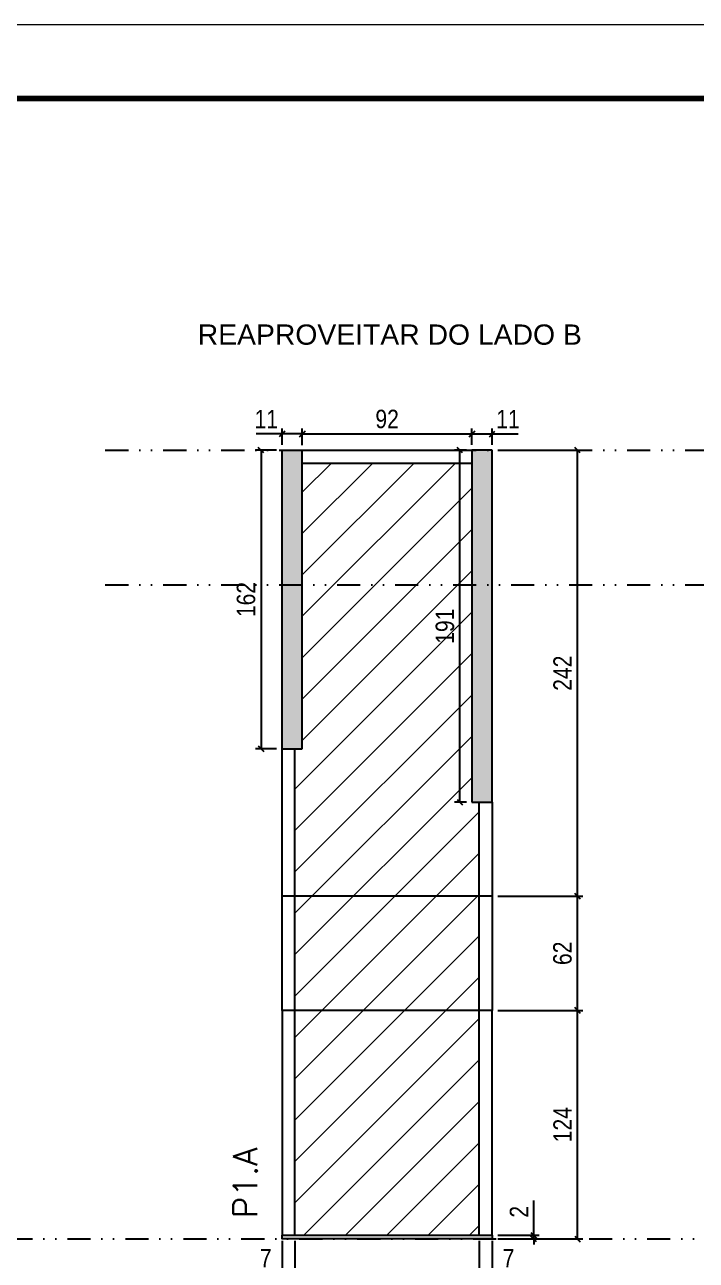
# Model space of a CAD drawing. Extents: x 13770 to 23315, y 867 to 16997.
# Drawn here: x 16351 to 16715, y 15029 to 15700 of the extents above; entities that cross this region are included whole.
import ezdxf
from ezdxf.enums import TextEntityAlignment as Align

# ---------------------------------------------------------------- set-up
doc = ezdxf.new("R2010")
doc.units = 0
for name, pattern in [('DASHED', [0.75, 0.5, -0.25]), ('DIVIDE2', [0.625, 0.25, -0.125, 0, -0.125, 0, -0.125]), ('HIDDEN', [0.375, 0.25, -0.125])]:
    doc.linetypes.add(name, pattern=pattern)
for name, color, linetype in [('COTA', 241, 'Continuous'), ('Nível', 160, 'Continuous'), ('Painéis', 200, 'Continuous'), ('SARR_2.2x7', 40, 'Continuous'), ('Sarrafo de Pressão', 42, 'HIDDEN'), ('TEXTO_GERAL', 7, 'Continuous')]:
    doc.layers.add(name, color=color, linetype=linetype)
for name, color, linetype, lineweight in [('Folhas', 255, 'Continuous', 9), ('Hachura', 251, 'Continuous', 9), ('SARRAFO DE PRESSAO', 251, 'DASHED', 9), ('Texto Seção', 7, 'Continuous', 15)]:
    doc.layers.add(name, color=color, linetype=linetype, lineweight=lineweight)
doc.styles.add('ARIAL', font='arial.ttf')
doc.styles.add('COTA TECNICA', font='techl___.ttf', dxfattribs={"height": 10})
doc.styles.add('COTA TECNICA-50', font='techl___.ttf', dxfattribs={"height": 10})
doc.styles.add('REGUA-120', font='ROMANS.shx', dxfattribs={"height": 15})
doc.dimstyles.new('COTA PAINEL-50', dxfattribs={"dimtxt": 10, "dimasz": 3, "dimexe": 3, "dimexo": 3, "dimgap": 3, "dimtad": 1, "dimdec": 1, "dimzin": 12, "dimdsep": 46, "dimtxsty": 'COTA TECNICA-50', "dimblk1": 'OBLIQUE', "dimblk2": 'OBLIQUE', "dimsah": 1, "dimcen": 0.9, "dimclrd": 4, "dimclre": 4, "dimclrt": 240, "dimadec": 1, "dimazin": 3, "dimtfac": 1, "dimtdec": 1, "dimtmove": 0, "dimatfit": 3, "dimfxl": 1, "dimtolj": 1, "dimtzin": 12, "dimarcsym": 0})
doc.dimstyles.new('PAINEL', dxfattribs={"dimtxt": 10, "dimasz": 3, "dimexe": 3, "dimexo": 3, "dimgap": 3, "dimtad": 1, "dimdec": 1, "dimzin": 12, "dimdsep": 46, "dimtxsty": 'COTA TECNICA', "dimblk1": 'OBLIQUE', "dimblk2": 'OBLIQUE', "dimsah": 1, "dimcen": 0.9, "dimclrd": 4, "dimclre": 4, "dimclrt": 240, "dimadec": 1, "dimazin": 3, "dimtfac": 1, "dimtdec": 1, "dimtmove": 0, "dimatfit": 3, "dimfxl": 1, "dimtolj": 1, "dimtzin": 12, "dimarcsym": 0})

# ---------------------------------------------------------------- blocks, each defined once
blk = doc.blocks.new('9999999999')
at = {"layer": 'Folhas'}
blk.add_lwpolyline([(98138.98, 34190.21), (99623.98, 34190.21), (99623.98, 35240.21), (98138.98, 35240.21)], close=True, dxfattribs=at)
at = {"layer": 'Folhas', "color": 30, "const_width": 3}
blk.add_lwpolyline([(98213.98, 34230.21), (99583.98, 34230.21), (99583.98, 35200.21), (98213.98, 35200.21)], close=True, dxfattribs=at)
blk = doc.blocks.new('_Oblique')
at = {"color": 0, "linetype": 'ByBlock', "lineweight": -2}
blk.add_line((-0.5, -0.5), (0.5, 0.5), dxfattribs=at)
blk = doc.blocks.new('*D42')
at = {"layer": 'COTA', "color": 4, "lineweight": -2, "transparency": 16777216}
for p, q in [((16490.43, 15040.03), (16490.43, 14985.85)), ((16604.43, 15040.03), (16604.43, 14985.85)), ((16490.43, 14988.85), (16604.43, 14988.85))]:
    blk.add_line(p, q, dxfattribs=at)
at = {"layer": 'Defpoints', "color": 0, "transparency": 16777216}
for p in [(16490.43, 15043.03), (16604.43, 15043.03), (16604.43, 14988.85)]:
    blk.add_point(p, dxfattribs=at)
at = {"layer": 'COTA', "color": 4, "lineweight": -2, "transparency": 16777216, "xscale": 3, "yscale": 3, "zscale": 3, "rotation": 180}
blk.add_blockref('_Oblique', (16490.43, 14988.85), dxfattribs=at)
at = {"layer": 'COTA', "color": 4, "lineweight": -2, "transparency": 16777216, "xscale": 3, "yscale": 3, "zscale": 3}
blk.add_blockref('_Oblique', (16604.43, 14988.85), dxfattribs=at)
at = {"layer": 'COTA', "color": 240, "transparency": 16777216, "insert": (16547.43, 14996.93), "char_height": 10, "attachment_point": 5, "style": 'COTA TECNICA'}
blk.add_mtext('\\A1;114', dxfattribs=at)
blk = doc.blocks.new('*D43')
at = {"layer": 'COTA', "color": 4, "lineweight": -2, "transparency": 16777216}
for p, q in [((16607.43, 15165.03), (16653.67, 15165.03)), ((16650.67, 15041.03), (16650.67, 15165.03)), ((16607.43, 15041.03), (16653.67, 15041.03))]:
    blk.add_line(p, q, dxfattribs=at)
at = {"layer": 'Defpoints', "color": 0, "transparency": 16777216}
for p in [(16604.43, 15165.03), (16650.67, 15165.03), (16604.43, 15041.03)]:
    blk.add_point(p, dxfattribs=at)
at = {"layer": 'COTA', "color": 4, "lineweight": -2, "transparency": 16777216, "xscale": 3, "yscale": 3, "zscale": 3}
for p, rotation in [((16650.67, 15165.03), 90), ((16650.67, 15041.03), 270)]:
    blk.add_blockref('_Oblique', p, dxfattribs=dict(at, rotation=rotation))
at = {"layer": 'COTA', "color": 240, "transparency": 16777216, "insert": (16642.6, 15103.03), "char_height": 10, "attachment_point": 5, "rotation": 90, "style": 'COTA TECNICA-50'}
blk.add_mtext('\\A1;124', dxfattribs=at)
blk = doc.blocks.new('*D44')
at = {"layer": 'COTA', "color": 4, "lineweight": -2, "transparency": 16777216}
for p, q in [((16626.96, 15043.03), (16626.96, 15061.83)), ((16607.43, 15043.03), (16629.96, 15043.03)), ((16607.43, 15041.03), (16629.96, 15041.03)), ((16626.96, 15041.03), (16626.96, 15043.03)), ((16626.96, 15041.03), (16626.96, 15038.03))]:
    blk.add_line(p, q, dxfattribs=at)
at = {"layer": 'Defpoints', "color": 0, "transparency": 16777216}
for p in [(16604.43, 15043.03), (16604.43, 15041.03), (16626.96, 15041.03)]:
    blk.add_point(p, dxfattribs=at)
at = {"layer": 'COTA', "color": 4, "lineweight": -2, "transparency": 16777216, "xscale": 3, "yscale": 3, "zscale": 3}
for p, rotation in [((16626.96, 15043.03), 270), ((16626.96, 15041.03), 90)]:
    blk.add_blockref('_Oblique', p, dxfattribs=dict(at, rotation=rotation))
at = {"layer": 'COTA', "color": 240, "transparency": 16777216, "insert": (16618.96, 15055.77), "char_height": 10, "attachment_point": 5, "rotation": 90, "style": 'COTA TECNICA-50'}
blk.add_mtext('\\A1;2', dxfattribs=at)
blk = doc.blocks.new('*D45')
at = {"layer": 'COTA', "color": 4, "lineweight": -2, "transparency": 16777216}
for p, q in [((16497.43, 15040.03), (16497.43, 15019.52)), ((16490.43, 15038.03), (16490.43, 15019.52)), ((16490.43, 15022.52), (16475.7, 15022.52)), ((16497.43, 15022.52), (16490.43, 15022.52))]:
    blk.add_line(p, q, dxfattribs=at)
at = {"layer": 'Defpoints', "color": 0, "transparency": 16777216}
for p in [(16490.43, 15041.03), (16497.43, 15043.03), (16490.43, 15022.52)]:
    blk.add_point(p, dxfattribs=at)
at = {"layer": 'COTA', "color": 4, "lineweight": -2, "transparency": 16777216, "xscale": 3, "yscale": 3, "zscale": 3, "rotation": 180}
blk.add_blockref('_Oblique', (16490.43, 15022.52), dxfattribs=at)
at = {"layer": 'COTA', "color": 4, "lineweight": -2, "transparency": 16777216, "xscale": 3, "yscale": 3, "zscale": 3}
blk.add_blockref('_Oblique', (16497.43, 15022.52), dxfattribs=at)
at = {"layer": 'COTA', "color": 240, "transparency": 16777216, "insert": (16481.57, 15030.59), "char_height": 10, "attachment_point": 5, "style": 'COTA TECNICA-50'}
blk.add_mtext('\\A1;7', dxfattribs=at)
blk = doc.blocks.new('*D46')
at = {"layer": 'COTA', "color": 4, "lineweight": -2, "transparency": 16777216}
for p, q in [((16597.43, 15040.03), (16597.43, 15019.52)), ((16604.43, 15038.03), (16604.43, 15019.52)), ((16597.43, 15022.52), (16604.43, 15022.52)), ((16604.43, 15022.52), (16619.16, 15022.52))]:
    blk.add_line(p, q, dxfattribs=at)
at = {"layer": 'Defpoints', "color": 0, "transparency": 16777216}
for p in [(16597.43, 15043.03), (16604.43, 15041.03), (16604.43, 15022.52)]:
    blk.add_point(p, dxfattribs=at)
at = {"layer": 'COTA', "color": 4, "lineweight": -2, "transparency": 16777216, "xscale": 3, "yscale": 3, "zscale": 3, "rotation": 180}
blk.add_blockref('_Oblique', (16597.43, 15022.52), dxfattribs=at)
at = {"layer": 'COTA', "color": 4, "lineweight": -2, "transparency": 16777216, "xscale": 3, "yscale": 3, "zscale": 3}
blk.add_blockref('_Oblique', (16604.43, 15022.52), dxfattribs=at)
at = {"layer": 'COTA', "color": 240, "transparency": 16777216, "insert": (16613.3, 15030.59), "char_height": 10, "attachment_point": 5, "style": 'COTA TECNICA-50'}
blk.add_mtext('\\A1;7', dxfattribs=at)
blk = doc.blocks.new('*D58')
at = {"layer": 'COTA', "color": 4, "lineweight": -2, "transparency": 16777216}
for p, q in [((16607.43, 15227.03), (16653.67, 15227.03)), ((16650.67, 15165.03), (16650.67, 15227.03)), ((16607.43, 15165.03), (16653.67, 15165.03))]:
    blk.add_line(p, q, dxfattribs=at)
at = {"layer": 'Defpoints', "color": 0, "transparency": 16777216}
for p in [(16604.43, 15227.03), (16650.67, 15227.03), (16604.43, 15165.03)]:
    blk.add_point(p, dxfattribs=at)
at = {"layer": 'COTA', "color": 4, "lineweight": -2, "transparency": 16777216, "xscale": 3, "yscale": 3, "zscale": 3}
for p, rotation in [((16650.67, 15227.03), 90), ((16650.67, 15165.03), 270)]:
    blk.add_blockref('_Oblique', p, dxfattribs=dict(at, rotation=rotation))
at = {"layer": 'COTA', "color": 240, "transparency": 16777216, "insert": (16642.57, 15196.03), "char_height": 10, "attachment_point": 5, "rotation": 90, "style": 'COTA TECNICA'}
blk.add_mtext('\\A1;62', dxfattribs=at)
blk = doc.blocks.new('*D59')
at = {"layer": 'COTA', "color": 4, "lineweight": -2, "transparency": 16777216}
for p, q in [((16607.43, 15469.03), (16653.67, 15469.03)), ((16650.67, 15227.03), (16650.67, 15469.03)), ((16607.43, 15227.03), (16653.67, 15227.03))]:
    blk.add_line(p, q, dxfattribs=at)
at = {"layer": 'Defpoints', "color": 0, "transparency": 16777216}
for p in [(16604.43, 15469.03), (16650.67, 15469.03), (16604.43, 15227.03)]:
    blk.add_point(p, dxfattribs=at)
at = {"layer": 'COTA', "color": 4, "lineweight": -2, "transparency": 16777216, "xscale": 3, "yscale": 3, "zscale": 3}
for p, rotation in [((16650.67, 15469.03), 90), ((16650.67, 15227.03), 270)]:
    blk.add_blockref('_Oblique', p, dxfattribs=dict(at, rotation=rotation))
at = {"layer": 'COTA', "color": 240, "transparency": 16777216, "insert": (16642.6, 15348.03), "char_height": 10, "attachment_point": 5, "rotation": 90, "style": 'COTA TECNICA'}
blk.add_mtext('\\A1;242', dxfattribs=at)
blk = doc.blocks.new('*D60')
at = {"layer": 'COTA', "color": 4, "lineweight": -2, "transparency": 16777216}
for p, q in [((16490.43, 15477.84), (16476.34, 15477.84)), ((16490.43, 15472.03), (16490.43, 15480.84)), ((16501.43, 15477.84), (16490.43, 15477.84)), ((16501.43, 15472.03), (16501.43, 15480.84))]:
    blk.add_line(p, q, dxfattribs=at)
at = {"layer": 'Defpoints', "color": 0, "transparency": 16777216}
for p in [(16490.43, 15477.84), (16490.43, 15469.03), (16501.43, 15469.03)]:
    blk.add_point(p, dxfattribs=at)
at = {"layer": 'COTA', "color": 4, "lineweight": -2, "transparency": 16777216, "xscale": 3, "yscale": 3, "zscale": 3, "rotation": 180}
blk.add_blockref('_Oblique', (16490.43, 15477.84), dxfattribs=at)
at = {"layer": 'COTA', "color": 4, "lineweight": -2, "transparency": 16777216, "xscale": 3, "yscale": 3, "zscale": 3}
blk.add_blockref('_Oblique', (16501.43, 15477.84), dxfattribs=at)
at = {"layer": 'COTA', "color": 240, "transparency": 16777216, "insert": (16481.89, 15485.9), "char_height": 10, "attachment_point": 5, "style": 'COTA TECNICA'}
blk.add_mtext('\\A1;11', dxfattribs=at)
blk = doc.blocks.new('*D61')
at = {"layer": 'COTA', "color": 4, "lineweight": -2, "transparency": 16777216}
for p, q in [((16501.43, 15471.73), (16501.43, 15480.84)), ((16501.43, 15477.84), (16593.43, 15477.84)), ((16593.43, 15472.03), (16593.43, 15480.84))]:
    blk.add_line(p, q, dxfattribs=at)
at = {"layer": 'Defpoints', "color": 0, "transparency": 16777216}
for p in [(16593.43, 15477.84), (16501.43, 15468.73), (16593.43, 15469.03)]:
    blk.add_point(p, dxfattribs=at)
at = {"layer": 'COTA', "color": 4, "lineweight": -2, "transparency": 16777216, "xscale": 3, "yscale": 3, "zscale": 3, "rotation": 180}
blk.add_blockref('_Oblique', (16501.43, 15477.84), dxfattribs=at)
at = {"layer": 'COTA', "color": 4, "lineweight": -2, "transparency": 16777216, "xscale": 3, "yscale": 3, "zscale": 3}
blk.add_blockref('_Oblique', (16593.43, 15477.84), dxfattribs=at)
at = {"layer": 'COTA', "color": 240, "transparency": 16777216, "insert": (16547.43, 15485.93), "char_height": 10, "attachment_point": 5, "style": 'COTA TECNICA'}
blk.add_mtext('\\A1;92', dxfattribs=at)
blk = doc.blocks.new('*D62')
at = {"layer": 'COTA', "color": 4, "lineweight": -2, "transparency": 16777216}
for p, q in [((16593.43, 15472.03), (16593.43, 15480.84)), ((16593.43, 15477.84), (16604.43, 15477.84)), ((16604.43, 15472.03), (16604.43, 15480.84)), ((16604.43, 15477.84), (16618.52, 15477.84))]:
    blk.add_line(p, q, dxfattribs=at)
at = {"layer": 'Defpoints', "color": 0, "transparency": 16777216}
for p in [(16604.43, 15477.84), (16593.43, 15469.03), (16604.43, 15469.03)]:
    blk.add_point(p, dxfattribs=at)
at = {"layer": 'COTA', "color": 4, "lineweight": -2, "transparency": 16777216, "xscale": 3, "yscale": 3, "zscale": 3, "rotation": 180}
blk.add_blockref('_Oblique', (16593.43, 15477.84), dxfattribs=at)
at = {"layer": 'COTA', "color": 4, "lineweight": -2, "transparency": 16777216, "xscale": 3, "yscale": 3, "zscale": 3}
blk.add_blockref('_Oblique', (16604.43, 15477.84), dxfattribs=at)
at = {"layer": 'COTA', "color": 240, "transparency": 16777216, "insert": (16612.97, 15485.9), "char_height": 10, "attachment_point": 5, "style": 'COTA TECNICA'}
blk.add_mtext('\\A1;11', dxfattribs=at)
blk = doc.blocks.new('*D63')
at = {"layer": 'COTA', "color": 4, "lineweight": -2, "transparency": 16777216}
for p, q in [((16487.43, 15469.03), (16476.03, 15469.03)), ((16479.03, 15469.03), (16479.03, 15307.03)), ((16487.43, 15307.03), (16476.03, 15307.03))]:
    blk.add_line(p, q, dxfattribs=at)
at = {"layer": 'Defpoints', "color": 0, "transparency": 16777216}
for p in [(16490.43, 15469.03), (16479.03, 15307.03), (16490.43, 15307.03)]:
    blk.add_point(p, dxfattribs=at)
at = {"layer": 'COTA', "color": 4, "lineweight": -2, "transparency": 16777216, "xscale": 3, "yscale": 3, "zscale": 3}
for p, rotation in [((16479.03, 15469.03), 90), ((16479.03, 15307.03), 270)]:
    blk.add_blockref('_Oblique', p, dxfattribs=dict(at, rotation=rotation))
at = {"layer": 'COTA', "color": 240, "transparency": 16777216, "insert": (16470.93, 15388.03), "char_height": 10, "attachment_point": 5, "rotation": 90, "style": 'COTA TECNICA'}
blk.add_mtext('\\A1;162', dxfattribs=at)
blk = doc.blocks.new('*D958')
at = {"layer": 'COTA', "color": 4, "lineweight": -2, "transparency": 16777216}
for p, q in [((16590.43, 15469.03), (16583.9, 15469.03)), ((16586.9, 15278.03), (16586.9, 15469.03)), ((16590.43, 15278.03), (16583.9, 15278.03))]:
    blk.add_line(p, q, dxfattribs=at)
at = {"layer": 'Defpoints', "color": 0, "transparency": 16777216}
for p in [(16586.9, 15469.03), (16593.43, 15469.03), (16593.43, 15278.03)]:
    blk.add_point(p, dxfattribs=at)
at = {"layer": 'COTA', "color": 4, "lineweight": -2, "transparency": 16777216, "xscale": 3, "yscale": 3, "zscale": 3}
for p, rotation in [((16586.9, 15469.03), 90), ((16586.9, 15278.03), 270)]:
    blk.add_blockref('_Oblique', p, dxfattribs=dict(at, rotation=rotation))
at = {"layer": 'COTA', "color": 240, "transparency": 16777216, "insert": (16578.81, 15373.53), "char_height": 10, "attachment_point": 5, "rotation": 90, "style": 'COTA TECNICA'}
blk.add_mtext('\\A1;191', dxfattribs=at)

msp = doc.modelspace()

# ---------------------------------------------------------------- hatches: boundary and pattern name
at = {"layer": 'COTA'}
h = msp.add_hatch(dxfattribs=at)
h.set_pattern_fill('AR-CONC', color=256, scale=0.03)
h.set_pattern_definition([(50, (-12.0434, 0), (5.4655401, -0.4781726), [0.5715, -6.2865]), (355, (-12.0434, 0), (-1.0573026, 5.7317054), [0.4572, -5.0292175]), (100.451445, (-11.588, -0.04), (4.4082374, 5.2535326), [0.4857003, -5.3427073]), (46.1842, (-12.0434, 1.524), (8.1323712, -1.2612698), [0.85725, -9.42975]), (96.635558, (-11.366, 1.419), (7.122124, 7.4227837), [0.7285507, -8.0140682]), (351.18415, (-12.0434, 1.524), (7.122124, 7.4227837), [0.685799, -7.543792]), (21, (-11.2814, 1.143), (4.5484317, -3.06795595), [0.5715, -6.2865]), (326, (-11.2814, 1.143), (1.8540609, 5.525639), [0.4572, -5.0292]), (71.451445, (-10.9024, 0.8873), (6.4024926, 2.4576831), [0.4857003, -5.3426981]), (37.5, (-12.0434, 0), (0.0926581, 2.53665117), [0, -4.96824, 0, -5.1054, 0, -5.04825]), (7.5, (-12.0434, 0), (2.00458988, 3.00541724), [0, -2.91084, 0, -4.85394, 0, -1.92405]), (327.5, (-13.7427, 0), (4.06771786, -0.17186232), [0, -1.905, 0, -5.9436, 0, -7.8867]), (317.5, (-14.5047, 0), (4.44387544, 0.76279473), [0, -2.4765, 0, -3.94716, 0, -5.6007])])
h.paths.add_polyline_path([(16490.43, 15307.03), (16501.43, 15307.03), (16501.43, 15469.03), (16490.43, 15469.03)])
h.paths.add_polyline_path([(16604.43, 15469.03), (16593.43, 15469.03), (16593.43, 15278.03), (16604.43, 15278.03)])
at = {"layer": 'Hachura', "linetype": 'ByBlock'}
h = msp.add_hatch(dxfattribs=at)
h.set_pattern_fill('ANSI31', color=256, scale=5)
h.paths.add_polyline_path([(16597.43, 15165.03), (16497.43, 15165.03), (16497.43, 15043.03), (16597.43, 15043.03)])
h.paths.add_polyline_path([(16597.43, 15165.03), (16597.43, 15227.03), (16497.43, 15227.03), (16497.43, 15165.03)])
h.paths.add_polyline_path([(16597.43, 15227.03), (16597.43, 15278.03), (16593.43, 15278.03), (16593.43, 15396.03), (16501.43, 15396.03), (16501.43, 15307.03), (16497.43, 15307.03), (16497.43, 15227.03)])
h.paths.add_polyline_path([(16501.43, 15462.03), (16501.43, 15396.03), (16593.43, 15396.03), (16593.43, 15462.03)])

# ---------------------------------------------------------------- linework, layer by layer
at = {"layer": 'COTA'}
for p, q in [((16490.43, 15307.03), (16490.43, 15469.03)), ((16490.43, 15469.03), (16501.43, 15469.03)), ((16604.43, 15469.03), (16593.43, 15469.03)), ((16604.43, 15278.03), (16604.43, 15469.03))]:
    msp.add_line(p, q, dxfattribs=at)
at = {"layer": 'Nível', "color": 4, "linetype": 'DIVIDE2', "ltscale": 50}
for p, q in [((16394.58, 15469.03), (17469.5, 15469.03)), ((16394.58, 15396.03), (21112.79, 15396.03)), ((16059.5, 15041.03), (21112.79, 15041.03))]:
    msp.add_line(p, q, dxfattribs=at)
at = {"layer": 'Painéis'}
for p, q in [((16501.43, 15469.03), (16593.43, 15469.03)), ((16501.43, 15307.03), (16501.43, 15469.03)), ((16593.43, 15469.03), (16593.43, 15278.03)), ((16490.43, 15165.03), (16490.43, 15307.03)), ((16490.43, 15307.03), (16501.43, 15307.03)), ((16593.43, 15278.03), (16604.43, 15278.03)), ((16604.43, 15278.03), (16604.43, 15165.03)), ((16604.43, 15227.03), (16490.43, 15227.03))]:
    msp.add_line(p, q, dxfattribs=at)
for points in [[(16490.43, 15043.03), (16604.43, 15043.03), (16604.43, 15165.03), (16490.43, 15165.03)], [(16490.43, 15043.03), (16604.43, 15043.03), (16604.43, 15041.03), (16490.43, 15041.03)]]:
    msp.add_lwpolyline(points, close=True, dxfattribs=at)
at = {"layer": 'SARR_2.2x7'}
msp.add_line((16501.43, 15462.03), (16593.43, 15462.03), dxfattribs=at)
at = {"layer": 'Sarrafo de Pressão'}
for p, q in [((16497.43, 15165.03), (16497.43, 15307.03)), ((16597.43, 15165.03), (16597.43, 15278.03)), ((16497.43, 15043.03), (16497.43, 15165.03)), ((16597.43, 15043.03), (16597.43, 15165.03))]:
    msp.add_line(p, q, dxfattribs=at)

# ---------------------------------------------------------------- block references
at = {"layer": 'SARRAFO DE PRESSAO', "color": 6, "linetype": 'ByBlock'}
msp.add_blockref('9999999999', (-82154.48, -19540.26), dxfattribs=at)

# ---------------------------------------------------------------- texts
at = {"layer": 'Texto Seção', "insert": (16476.96, 15052.28), "char_height": 13, "width": 285.3299, "attachment_point": 7, "rotation": 90, "style": 'REGUA-120'}
msp.add_mtext('P1.A', dxfattribs=at)
at = {"layer": 'TEXTO_GERAL', "style": 'ARIAL'}
msp.add_text('REAPROVEITAR DO LADO B', height=11, dxfattribs=at).set_placement((16548.87, 15531.78), align=Align.MIDDLE_CENTER)

# ---------------------------------------------------------------- dimensions: what is measured, and where the dimension line sits
at = {"layer": 'COTA'}
for base, p1, p2, dimstyle, picture, middle in [((16490.43, 15477.84), (16501.43, 15469.03), (16490.43, 15469.03), 'PAINEL', '*D60', (16481.89, 15485.9)), ((16593.43, 15477.84), (16501.43, 15468.73), (16593.43, 15469.03), 'PAINEL', '*D61', (16547.43, 15485.93)), ((16604.43, 15022.52), (16597.43, 15043.03), (16604.43, 15041.03), 'COTA PAINEL-50', '*D46', (16613.3, 15030.59))]:
    dim = msp.add_linear_dim(base=base, p1=p1, p2=p2, dimstyle=dimstyle, dxfattribs=at)
    dim.commit()
    dim.dimension.update_dxf_attribs({"geometry": picture, "text_midpoint": middle})
for base, p1, p2, angle, dimstyle, picture, middle in [((16604.43, 15477.84), (16593.43, 15469.03), (16604.43, 15469.03), 180, 'PAINEL', '*D62', (16612.97, 15485.9)), ((16479.03, 15307.03), (16490.43, 15469.03), (16490.43, 15307.03), 90, 'PAINEL', '*D63', (16470.93, 15388.03)), ((16586.9, 15469.03), (16593.43, 15278.03), (16593.43, 15469.03), 90, 'PAINEL', '*D958', (16578.81, 15373.53)), ((16650.67, 15227.03), (16604.43, 15165.03), (16604.43, 15227.03), 90, 'PAINEL', '*D58', (16642.57, 15196.03)), ((16650.67, 15165.03), (16604.43, 15041.03), (16604.43, 15165.03), 90, 'COTA PAINEL-50', '*D43', (16642.6, 15103.03)), ((16490.43, 15022.52), (16497.43, 15043.03), (16490.43, 15041.03), 180, 'COTA PAINEL-50', '*D45', (16481.57, 15030.59))]:
    dim = msp.add_linear_dim(base=base, p1=p1, p2=p2, angle=angle, dimstyle=dimstyle, dxfattribs=at)
    dim.commit()
    dim.dimension.update_dxf_attribs({"geometry": picture, "text_midpoint": middle})
dim = msp.add_linear_dim(base=(16650.67, 15469.03), p1=(16604.43, 15227.03), p2=(16604.43, 15469.03), angle=90, dimstyle='PAINEL', override={"dimtmove": 1}, dxfattribs=at)
dim.commit()
dim.dimension.update_dxf_attribs({"geometry": '*D59', "text_midpoint": (16642.6, 15348.03)})
dim = msp.add_linear_dim(base=(16626.96, 15041.03), p1=(16604.43, 15043.03), p2=(16604.43, 15041.03), angle=90, dimstyle='COTA PAINEL-50', dxfattribs=at)
dim.commit()
dim.dimension.update_dxf_attribs({"geometry": '*D44', "text_midpoint": (16626.96, 15055.77), "dimtype": 160})
dim = msp.add_linear_dim(base=(16604.43, 14988.85), p1=(16490.43, 15043.03), p2=(16604.43, 15043.03), dimstyle='PAINEL', override={"dimarcsym": 2}, dxfattribs=at)
dim.commit()
dim.dimension.update_dxf_attribs({"geometry": '*D42', "text_midpoint": (16547.43, 14996.93)})

doc.saveas('drawing.dxf')
